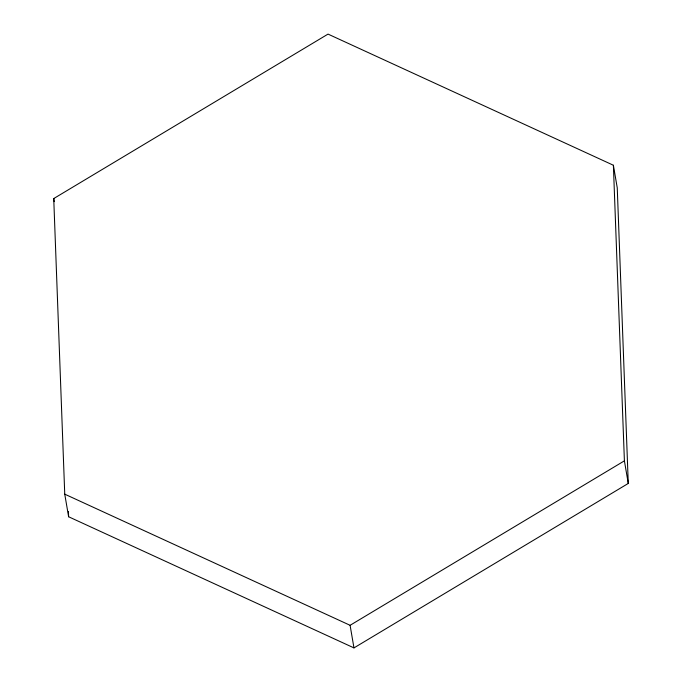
<?xml version="1.0" encoding="UTF-8"?>
<svg xmlns="http://www.w3.org/2000/svg" width="682" height="682" viewBox="0 0 682 682"><rect width="100%" height="100%" fill="white"/><g stroke="black" fill="none" stroke-linecap="round" stroke-linejoin="round"><path stroke-width="1.02" d="M53.733 198.556L328.033 34.1L613.382 165.24L617.253 187.84L628.267 483.444L353.967 647.9L68.618 516.76L64.747 494.16L53.733 198.556L54.253 201.633M64.747 494.16L350.096 625.3L624.405 460.844L613.382 165.24M624.405 460.844L628.267 483.444M350.096 625.3L353.967 647.9M68.413 511.44L68.618 516.76"/></g></svg>
